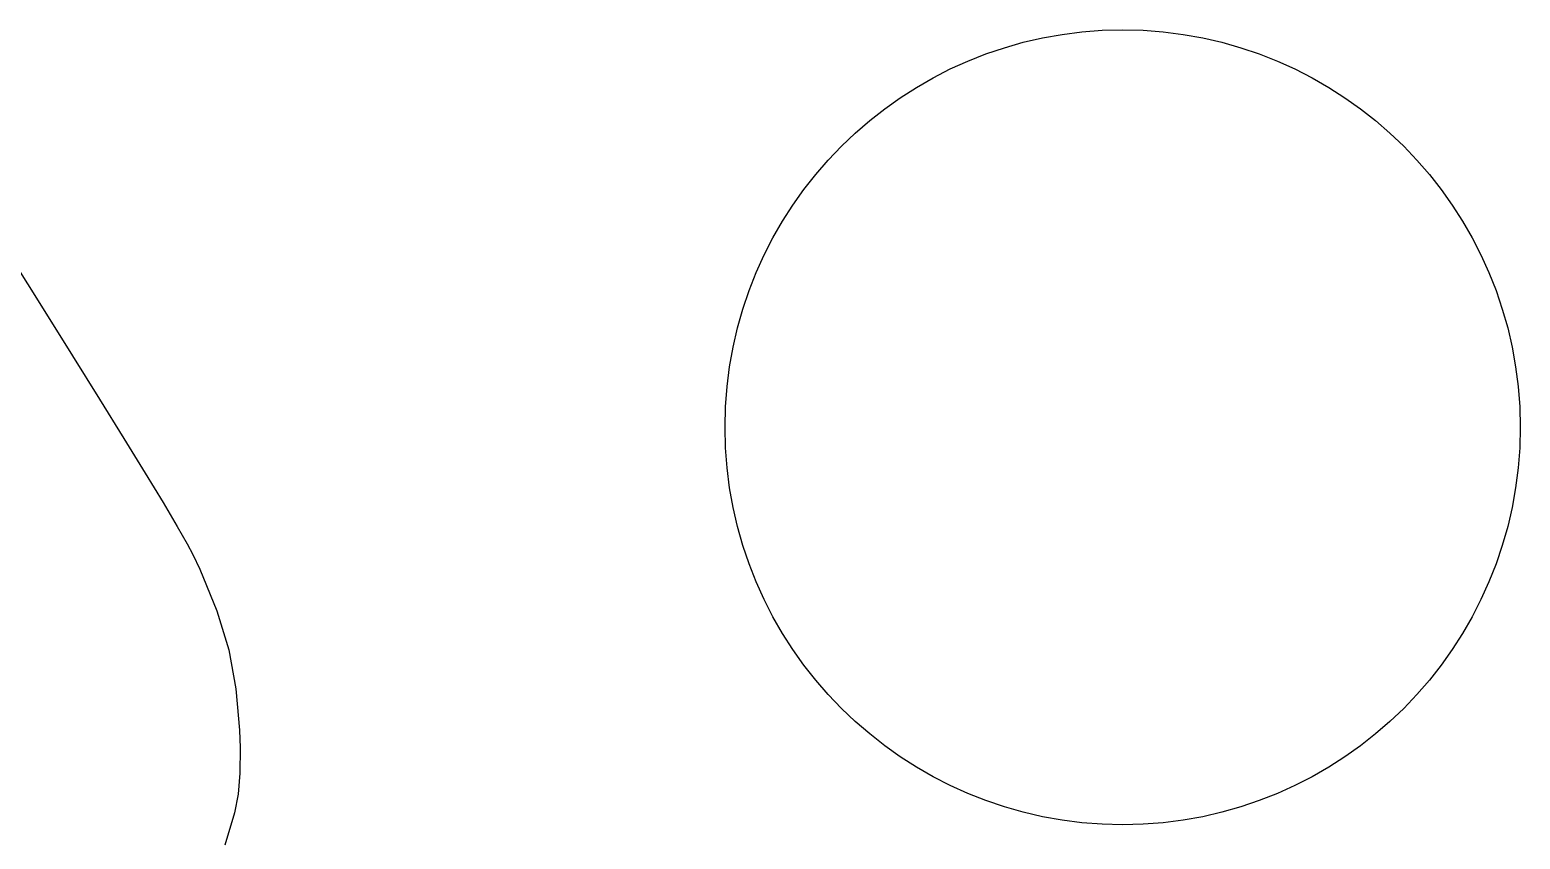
# Model space of a CAD drawing. Extents: x 48.4 to 111, y -108.5 to -46.5.
# Drawn here: x 105.793 to 109.601, y -84.873 to -82.804 of the extents above; entities that cross this region are included whole.
import ezdxf

# ---------------------------------------------------------------- set-up
doc = ezdxf.new("R2010")
doc.units = 0
doc.layers.add('BLACK', color=7, linetype='CONTINUOUS')

msp = doc.modelspace()

# ---------------------------------------------------------------- linework, layer by layer
at = {"layer": 'BLACK', "linetype": 'CONTINUOUS'}
for p, q in [((105.746279, -83.389604), (105.826628, -83.51726)), ((105.826628, -83.51726), (105.901781, -83.637264)), ((105.901781, -83.637264), (105.970867, -83.748206)), ((105.970867, -83.748206), (106.033017, -83.848682)), ((106.033017, -83.848682), (106.087362, -83.937283)), ((106.087362, -83.937283), (106.133032, -84.012603)), ((106.133032, -84.012603), (106.169157, -84.073235)), ((106.169157, -84.073235), (106.194869, -84.117771)), ((106.194869, -84.117771), (106.209297, -84.144806)), ((106.209297, -84.144806), (106.226839, -84.18252)), ((106.226839, -84.18252), (106.270446, -84.289189)), ((106.270446, -84.289189), (106.300692, -84.388854)), ((106.300692, -84.388854), (106.319378, -84.488312)), ((106.319378, -84.488312), (106.322654, -84.527251)), ((106.322654, -84.527251), (106.328301, -84.594363)), ((106.328301, -84.594363), (106.329736, -84.639241)), ((106.329736, -84.639241), (106.329321, -84.704209)), ((106.329321, -84.704209), (106.324838, -84.757491)), ((106.324838, -84.757491), (106.315894, -84.805788)), ((106.315894, -84.805788), (106.291208, -84.888377))]:
    msp.add_line(p, q, dxfattribs=at)
at = {"layer": 'BLACK'}
msp.add_circle((108.585, -83.82), 1.016, dxfattribs=at)

doc.saveas('drawing.dxf')
